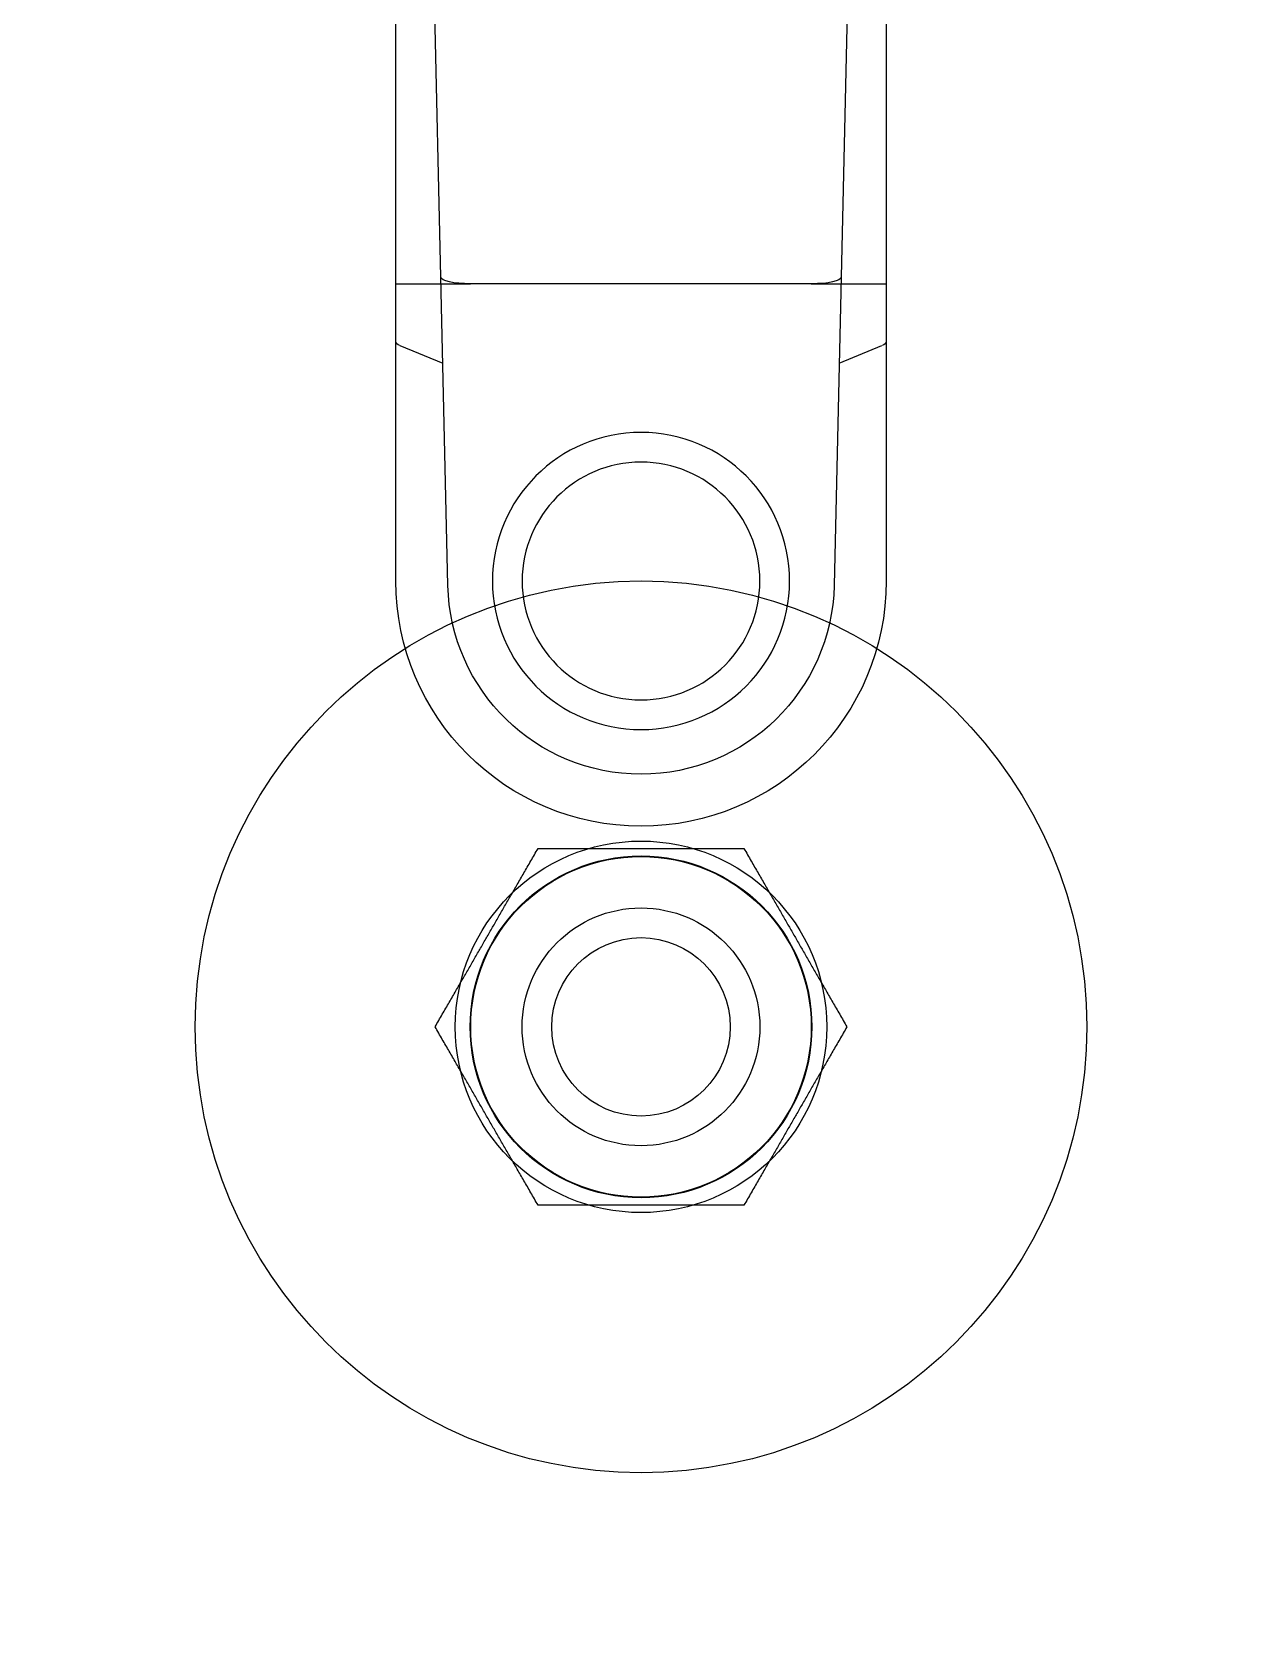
# Model space of a CAD drawing. Header units: millimetres. Extents: x -383313 to -161684, y -117025 to 99224.
# Drawn here: x -349119.1 to -349037.1, y -7316.5 to -7208.6 of the extents above; entities that cross this region are included whole.
import ezdxf

# ---------------------------------------------------------------- set-up
doc = ezdxf.new("R2010")
doc.units = ezdxf.units.MM
doc.header["$MEASUREMENT"] = 0
doc.layers.add('27', color=200, linetype='Continuous')

# ---------------------------------------------------------------- blocks, each defined once
blk = doc.blocks.new('15506-T')
at = {"color": 200}
for p, q in [((113.94, -170.41), (50.54, -54.54)), ((118.75, -172.68), (50.54, -54.54)), ((21.96, -71.04), (90.61, -183.88)), ((21.96, -71.04), (90.17, -189.18)), ((123.9, -188.62), (113.94, -170.41)), ((92.57, -183.27), (112.43, -171.8)), ((118.63, -173.03), (116.72, -175.49)), ((126.79, -186.61), (118.75, -172.68)), ((90.61, -183.88), (101.39, -201.61)), ((93.62, -188.83), (90.54, -189.25)), ((90.17, -189.18), (98.21, -203.11))]:
    blk.add_line(p, q, dxfattribs=at)
at = {"color": 3}
for p, q in [((116.79, -169.29), (112.43, -171.8)), ((92.57, -183.27), (88.21, -185.79))]:
    blk.add_line(p, q, dxfattribs=at)
for radius in [10, 8]:
    blk.add_circle((112.5, -194.86), radius, dxfattribs=at)
at = {"color": 200}
for radius, start, end in [(16.5, 210, 30), (13, 211.3135, 28.6865)]:
    blk.add_arc((112.5, -194.86), radius, start, end, dxfattribs=at)
for centre, major_axis, ratio, start_param, end_param in [((112.19, -171.37), (-1.75, -0.96), 0.246291, 1.581444, 3.141593), ((114.26, -175.15), (-1.8, 3.36), 0.524286, 0.005933, 0.016581), ((116.15, -174.18), (-2.6, -1.5), 0.190894, 2.70526, 3.141593), ((92.32, -182.84), (1.71, 1.04), 0.246291, -3.141593, -1.581444), ((94.56, -186.52), (-2.01, 3.24), 0.524286, -0.016581, -0.005933), ((92.77, -187.68), (-2.6, -1.5), 0.190894, 0, 0.436332)]:
    blk.add_ellipse(centre, major_axis=major_axis, ratio=ratio, start_param=start_param, end_param=end_param, dxfattribs=at)
blk = doc.blocks.new('17515-T')
at = {"layer": '27'}
for radius in [30, 11.5, 8, 6]:
    blk.add_circle((0, 0), radius, dxfattribs=at)
at = {"layer": '27', "color": 3}
for radius in [12.5, 12.5, 11.46]:
    blk.add_circle((0, 0), radius, dxfattribs=at)
at = {"layer": '27'}
for points in [[(-13.86, 0), (-10.39, 6), (-6.93, 12)], [(-6.93, 12), (0, 12), (6.93, 12)], [(6.93, 12), (10.39, 6), (13.86, 0)], [(-6.93, -12), (-10.39, -6), (-13.86, 0)], [(13.86, 0), (10.39, -6), (6.93, -12)], [(6.93, -12), (0, -12), (-6.93, -12)]]:
    blk.add_rational_spline(points, [1.17681485541, 1.35886874711, 1.17681485541], degree=2, dxfattribs=at)

msp = doc.modelspace()

# ---------------------------------------------------------------- block references
at = {"xscale": -1, "rotation": 30.00000000391811}
msp.add_blockref('15506-T', (-349078.09925, -7020.49977), dxfattribs=at)
at = {"rotation": 300.0000000035291}
msp.add_blockref('17515-T', (-349078.09925, -7275.49977), dxfattribs=at)

doc.saveas('drawing.dxf')
